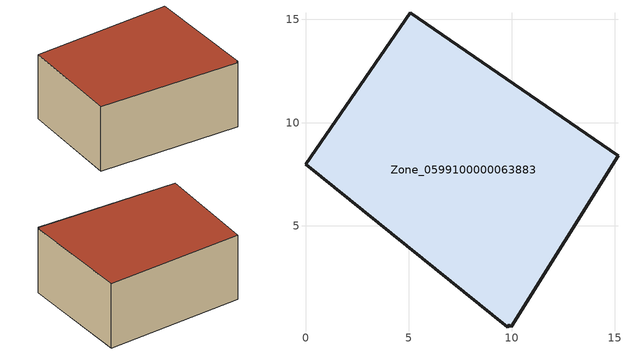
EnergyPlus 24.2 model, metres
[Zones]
Zone_0599100000063883
 floor ground (C_G): 9.8,0.08 0,7.98 5.09,15.32 15.15,8.4 9.98,0.11 9.88,0.2 z0.35
 wall outside (C_F): 15.15,8.4 5.09,15.32 0,7.98 9.8,0.08 9.88,0.2 9.98,0.11 15.15,8.4 z0.35:6.54
 roof outside (C_R): 0,7.98 9.8,0.08 9.88,0.2 9.98,0.11 15.15,8.4 5.09,15.32 z6.54
[BUILDING]
Pand.0599100000063883: North Axis=0; Terrain=City; Loads Convergence Tolerance Value=0.04; Temperature Convergence Tolerance Value=0.4; Solar Distribution=FullExterior; Maximum Number of Warmup Days=25; Minimum Number of Warmup Days=1
[Site:Location]
Rotterdam.The.Hague.AP_ZH_NLD Design_Conditions: Latitude=51.96; Longitude=4.45; Time Zone=1; Elevation=-4.5
[SITE:GROUNDTEMPERATURE:BUILDINGSURFACE]
18, 18, 18, 18, 18, 18, 18, 18, 18, 18, 18, 18
[MATERIAL] Thermal Absorptance=0.9; Solar Absorptance=0.7; Visible Absorptance=0.7
Name | Roughness | Thickness | Conductivity | Density | Specific Heat
G.TI.1946 | MediumSmooth | 0.15 | 1 | 540 | 1210
F.TI.1946 | Rough | 0.3 | 0.857143 | 1920 | 840
R.TI.1946 | MediumRough | 0.2 | 0.1 | 1500 | 1000
[CONSTRUCTION]
C_G: G.TI.1946
C_F: F.TI.1946
C_R: R.TI.1946
[ZONE]
Zone_0599100000063883: Type=1; Multiplier=1; Ceiling Height=Autocalculate; Volume=Autocalculate; Floor Area=autocalculate; Part of Total Floor Area=Yes
[ZONEINFILTRATION:DESIGNFLOWRATE]
Infil_Zone_0599100000063883: Zone or ZoneList or Space or SpaceList=Zone_0599100000063883; Schedule=AlwaysOn; Design Flow Rate Calculation Method=Flow/Area; Flow Rate per Floor Area=0.003; Constant Term Coefficient=1; Temperature Term Coefficient=0; Velocity Term Coefficient=0; Velocity Squared Term Coefficient=0
[HVACTEMPLATE:ZONE:IDEALLOADSAIRSYSTEM]
Zone_0599100000063883: Maximum Heating Supply Air Temperature=50; Minimum Cooling Supply Air Temperature=13; Maximum Heating Supply Air Humidity Ratio=0.0156; Minimum Cooling Supply Air Humidity Ratio=0.0077; Heating Limit=NoLimit; Cooling Limit=NoLimit; Dehumidification Control Type=ConstantSensibleHeatRatio; Cooling Sensible Heat Ratio=0.7; Dehumidification Setpoint=60; Humidification Control Type=None; Humidification Setpoint=30; Outdoor Air Method=None; Outdoor Air Flow Rate per Person=0.00944; Outdoor Air Flow Rate per Zone Floor Area=0; Outdoor Air Flow Rate per Zone=0; Demand Controlled Ventilation Type=None; Outdoor Air Economizer Type=NoEconomizer; Heat Recovery Type=None; Sensible Heat Recovery Effectiveness=0.7; Latent Heat Recovery Effectiveness=0.65
[ZONECONTROL:THERMOSTAT]
ThermostatControl_Zone_0599100000063883: Zone or ZoneList=Zone_0599100000063883; Control Type Schedule=DualSetpointControlType; Control 1=Thermostat_Zone_0599100000063883; Temperature Difference Between Cutout And Setpoint=0
[THERMOSTATSETPOINT:DUALSETPOINT]
Thermostat_Zone_0599100000063883: Heating Setpoint Temperature Schedule=HeatingSetpoint_Zone_0599100000063883; Cooling Setpoint Temperature Schedule=CoolingSetpoint_Zone_0599100000063883
[SCHEDULE:COMPACT]
HeatingSetpoint_Zone_0599100000063883: Through: 12/31, For: AllDays, Until: 24:00, 21
CoolingSetpoint_Zone_0599100000063883: Through: 12/31, For: AllDays, Until: 24:00, 24
DualSetpointControlType: Through: 12/31, For: AllDays, Until: 24:00, 4
AlwaysOn: Through: 12/31, For: AllDays, Until: 24:00, 1
